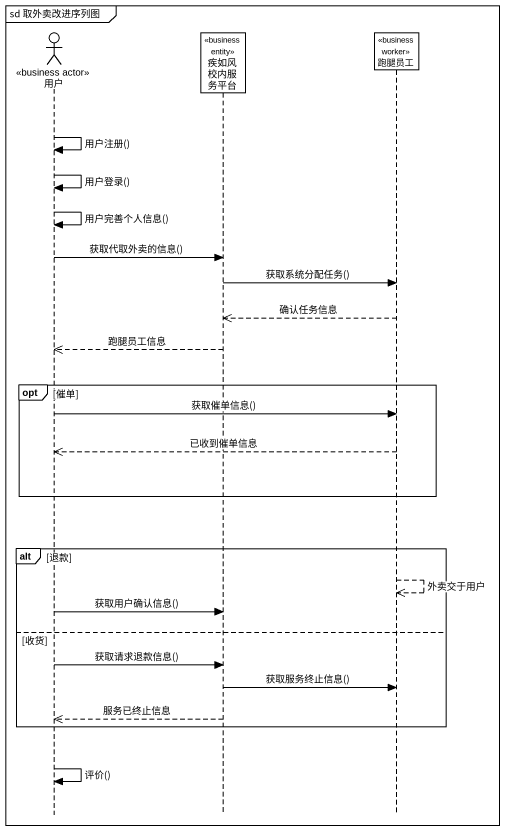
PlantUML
@startuml
mainframe sd 取外卖改进序列图
hide footbox
actor 用户 <<business actor>>
participant 疾如风校内服务平台 <<business entity>>
participant 跑腿员工 <<business worker>>

用户 -> 用户 : 用户注册()
用户 -> 用户 : 用户登录()
用户 -> 用户 : 用户完善个人信息()
用户 -> 疾如风校内服务平台 : 获取代取外卖的信息()
疾如风校内服务平台 -> 跑腿员工 : 获取系统分配任务()
跑腿员工 -->> 疾如风校内服务平台 : 确认任务信息
疾如风校内服务平台 -->> 用户 : 跑腿员工信息
opt 催单
  用户 -> 跑腿员工 : 获取催单信息()
  跑腿员工 -->> 用户 : 已收到催单信息
end
alt 退款
  跑腿员工 -->> 跑腿员工 : 外卖交于用户
  用户 -> 疾如风校内服务平台 : 获取用户确认信息()
else 收货
  用户 -> 疾如风校内服务平台 : 获取请求退款信息()
  疾如风校内服务平台 -> 跑腿员工 : 获取服务终止信息()
  疾如风校内服务平台 -->> 用户 : 服务已终止信息
end
用户 -> 用户 : 评价()
@enduml
